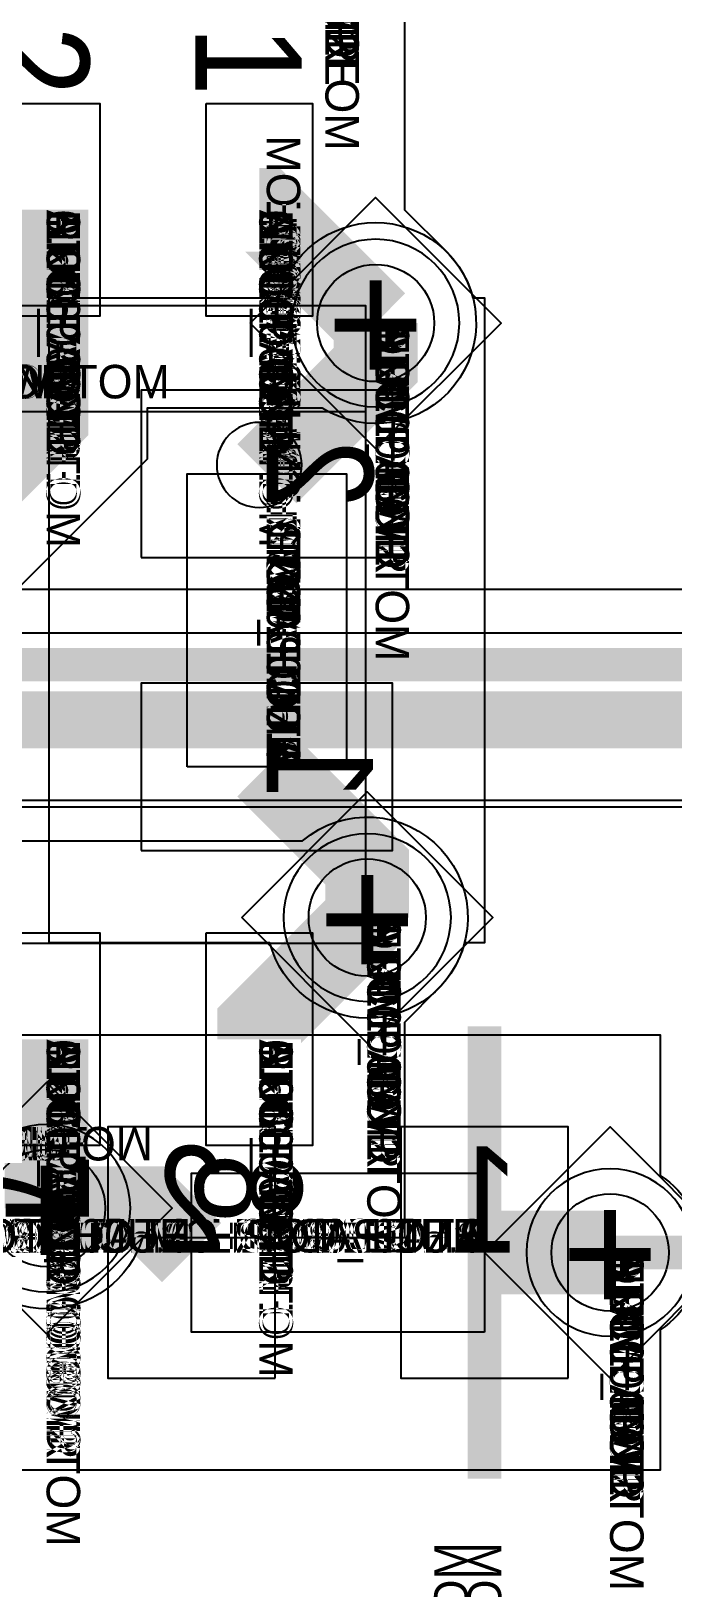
# Model space of a CAD drawing. Extents: x 0 to 323, y 0 to 320.
# Drawn here: x 127.76 to 131.59, y 228.05 to 237.35 of the extents above; entities that cross this region are included whole.
import ezdxf
from ezdxf.enums import TextEntityAlignment as Align

# ---------------------------------------------------------------- set-up
doc = ezdxf.new("R2010")
doc.units = 0
doc.header["$MEASUREMENT"] = 0
doc.layers.get('0').update_dxf_attribs({"linetype": 'CONTINUOUS'})
for name, color, linetype in [('CDN_FIGURES', 7, 'CONTINUOUS'), ('ETCH_BOTTOM', 7, 'CONTINUOUS'), ('ETCH_GND', 3, 'CONTINUOUS'), ('ETCH_INT1', 4, 'CONTINUOUS'), ('ETCH_INT2', 5, 'CONTINUOUS'), ('ETCH_PWR', 6, 'CONTINUOUS'), ('ETCH_TOP', 2, 'CONTINUOUS'), ('MANUFACTURING_NCLEGEND-1-6', 8, 'CONTINUOUS'), ('PACKAGE_GEOMETRY_ASSEMBLY_TOP', 11, 'CONTINUOUS'), ('PACKAGE_GEOMETRY_PIN_NUMBER', 9, 'CONTINUOUS')]:
    doc.layers.add(name, color=color, linetype=linetype)

# ---------------------------------------------------------------- blocks, each defined once
blk = doc.blocks.new('PAD_INFO')
for tag in ['SHAPE_TYPE', 'PAD_HEIGHT', 'PAD_LAYER', 'PAD_TYPE', 'PAD_WIDTH']:
    blk.add_attdef(tag, (0, 0), '', height=0.2)
at = {"flags": 2}
blk.add_attdef('CDN_TYPE', (0, 0), '', height=0.2, dxfattribs=at)
blk = doc.blocks.new('DRILL_INFO')
at = {"flags": 2}
blk.add_attdef('CDN_TYPE', (0, 0), '', height=0.2, dxfattribs=at)
for tag in ['FSHAPE', 'FCHAR', 'DRILL_HEIGHT', 'DIAMETER', 'PLATED', 'DRILL_WIDTH']:
    blk.add_attdef(tag, (0, 0), '', height=0.2)
blk = doc.blocks.new('VIA0700X0300')
at = {"layer": 'ETCH_BOTTOM'}
blk.add_circle((0, 0), 0.35, dxfattribs=at)
at = {"layer": 'ETCH_GND'}
blk.add_circle((0, 0), 0.35, dxfattribs=at)
at = {"layer": 'ETCH_INT1'}
blk.add_circle((0, 0), 0.35, dxfattribs=at)
at = {"layer": 'ETCH_INT2'}
blk.add_circle((0, 0), 0.35, dxfattribs=at)
at = {"layer": 'ETCH_PWR'}
blk.add_circle((0, 0), 0.35, dxfattribs=at)
at = {"layer": 'ETCH_TOP'}
blk.add_circle((0, 0), 0.35, dxfattribs=at)
ref = blk.add_blockref('PAD_INFO', (0, 0))
ref.add_attrib('PAD_LAYER', 'ETCH_TOP', (0, 0), dxfattribs={"height": 0.2})
ref.add_attrib('SHAPE_TYPE', 'NULL', (0, 0), dxfattribs={"height": 0.2})
ref.add_attrib('PAD_TYPE', 'ANTIPAD', (0, 0), dxfattribs={"height": 0.2})
ref.add_attrib('PAD_WIDTH', '0.000000', (0, 0), dxfattribs={"height": 0.2})
ref.add_attrib('PAD_HEIGHT', '0.000000', (0, 0), dxfattribs={"height": 0.2})
ref = blk.add_blockref('PAD_INFO', (0, 0))
ref.add_attrib('PAD_LAYER', 'ETCH_GND', (0, 0), dxfattribs={"height": 0.2})
ref.add_attrib('SHAPE_TYPE', 'NULL', (0, 0), dxfattribs={"height": 0.2})
ref.add_attrib('PAD_TYPE', 'ANTIPAD', (0, 0), dxfattribs={"height": 0.2})
ref.add_attrib('PAD_WIDTH', '0.000000', (0, 0), dxfattribs={"height": 0.2})
ref.add_attrib('PAD_HEIGHT', '0.000000', (0, 0), dxfattribs={"height": 0.2})
ref = blk.add_blockref('PAD_INFO', (0, 0))
ref.add_attrib('PAD_LAYER', 'ETCH_INT1', (0, 0), dxfattribs={"height": 0.2})
ref.add_attrib('SHAPE_TYPE', 'NULL', (0, 0), dxfattribs={"height": 0.2})
ref.add_attrib('PAD_TYPE', 'ANTIPAD', (0, 0), dxfattribs={"height": 0.2})
ref.add_attrib('PAD_WIDTH', '0.000000', (0, 0), dxfattribs={"height": 0.2})
ref.add_attrib('PAD_HEIGHT', '0.000000', (0, 0), dxfattribs={"height": 0.2})
ref = blk.add_blockref('PAD_INFO', (0, 0))
ref.add_attrib('PAD_LAYER', 'ETCH_INT2', (0, 0), dxfattribs={"height": 0.2})
ref.add_attrib('SHAPE_TYPE', 'NULL', (0, 0), dxfattribs={"height": 0.2})
ref.add_attrib('PAD_TYPE', 'ANTIPAD', (0, 0), dxfattribs={"height": 0.2})
ref.add_attrib('PAD_WIDTH', '0.000000', (0, 0), dxfattribs={"height": 0.2})
ref.add_attrib('PAD_HEIGHT', '0.000000', (0, 0), dxfattribs={"height": 0.2})
ref = blk.add_blockref('PAD_INFO', (0, 0))
ref.add_attrib('PAD_LAYER', 'ETCH_PWR', (0, 0), dxfattribs={"height": 0.2})
ref.add_attrib('SHAPE_TYPE', 'NULL', (0, 0), dxfattribs={"height": 0.2})
ref.add_attrib('PAD_TYPE', 'ANTIPAD', (0, 0), dxfattribs={"height": 0.2})
ref.add_attrib('PAD_WIDTH', '0.000000', (0, 0), dxfattribs={"height": 0.2})
ref.add_attrib('PAD_HEIGHT', '0.000000', (0, 0), dxfattribs={"height": 0.2})
ref = blk.add_blockref('PAD_INFO', (0, 0))
ref.add_attrib('PAD_LAYER', 'ETCH_BOTTOM', (0, 0), dxfattribs={"height": 0.2})
ref.add_attrib('SHAPE_TYPE', 'NULL', (0, 0), dxfattribs={"height": 0.2})
ref.add_attrib('PAD_TYPE', 'ANTIPAD', (0, 0), dxfattribs={"height": 0.2})
ref.add_attrib('PAD_WIDTH', '0.000000', (0, 0), dxfattribs={"height": 0.2})
ref.add_attrib('PAD_HEIGHT', '0.000000', (0, 0), dxfattribs={"height": 0.2})
ref = blk.add_blockref('PAD_INFO', (0, 0))
ref.add_attrib('PAD_LAYER', 'ETCH_TOP', (0, 0), dxfattribs={"height": 0.2})
ref.add_attrib('SHAPE_TYPE', 'NULL', (0, 0), dxfattribs={"height": 0.2})
ref.add_attrib('PAD_TYPE', 'THERMAL', (0, 0), dxfattribs={"height": 0.2})
ref.add_attrib('PAD_WIDTH', '0.000000', (0, 0), dxfattribs={"height": 0.2})
ref.add_attrib('PAD_HEIGHT', '0.000000', (0, 0), dxfattribs={"height": 0.2})
ref = blk.add_blockref('PAD_INFO', (0, 0))
ref.add_attrib('PAD_LAYER', 'ETCH_GND', (0, 0), dxfattribs={"height": 0.2})
ref.add_attrib('SHAPE_TYPE', 'NULL', (0, 0), dxfattribs={"height": 0.2})
ref.add_attrib('PAD_TYPE', 'THERMAL', (0, 0), dxfattribs={"height": 0.2})
ref.add_attrib('PAD_WIDTH', '0.000000', (0, 0), dxfattribs={"height": 0.2})
ref.add_attrib('PAD_HEIGHT', '0.000000', (0, 0), dxfattribs={"height": 0.2})
ref = blk.add_blockref('PAD_INFO', (0, 0))
ref.add_attrib('PAD_LAYER', 'ETCH_INT1', (0, 0), dxfattribs={"height": 0.2})
ref.add_attrib('SHAPE_TYPE', 'NULL', (0, 0), dxfattribs={"height": 0.2})
ref.add_attrib('PAD_TYPE', 'THERMAL', (0, 0), dxfattribs={"height": 0.2})
ref.add_attrib('PAD_WIDTH', '0.000000', (0, 0), dxfattribs={"height": 0.2})
ref.add_attrib('PAD_HEIGHT', '0.000000', (0, 0), dxfattribs={"height": 0.2})
ref = blk.add_blockref('PAD_INFO', (0, 0))
ref.add_attrib('PAD_LAYER', 'ETCH_INT2', (0, 0), dxfattribs={"height": 0.2})
ref.add_attrib('SHAPE_TYPE', 'NULL', (0, 0), dxfattribs={"height": 0.2})
ref.add_attrib('PAD_TYPE', 'THERMAL', (0, 0), dxfattribs={"height": 0.2})
ref.add_attrib('PAD_WIDTH', '0.000000', (0, 0), dxfattribs={"height": 0.2})
ref.add_attrib('PAD_HEIGHT', '0.000000', (0, 0), dxfattribs={"height": 0.2})
ref = blk.add_blockref('PAD_INFO', (0, 0))
ref.add_attrib('PAD_LAYER', 'ETCH_PWR', (0, 0), dxfattribs={"height": 0.2})
ref.add_attrib('SHAPE_TYPE', 'NULL', (0, 0), dxfattribs={"height": 0.2})
ref.add_attrib('PAD_TYPE', 'THERMAL', (0, 0), dxfattribs={"height": 0.2})
ref.add_attrib('PAD_WIDTH', '0.000000', (0, 0), dxfattribs={"height": 0.2})
ref.add_attrib('PAD_HEIGHT', '0.000000', (0, 0), dxfattribs={"height": 0.2})
ref = blk.add_blockref('PAD_INFO', (0, 0))
ref.add_attrib('PAD_LAYER', 'ETCH_BOTTOM', (0, 0), dxfattribs={"height": 0.2})
ref.add_attrib('SHAPE_TYPE', 'NULL', (0, 0), dxfattribs={"height": 0.2})
ref.add_attrib('PAD_TYPE', 'THERMAL', (0, 0), dxfattribs={"height": 0.2})
ref.add_attrib('PAD_WIDTH', '0.000000', (0, 0), dxfattribs={"height": 0.2})
ref.add_attrib('PAD_HEIGHT', '0.000000', (0, 0), dxfattribs={"height": 0.2})
ref = blk.add_blockref('PAD_INFO', (0, 0))
ref.add_attrib('PAD_LAYER', 'ETCH_TOP', (0, 0), dxfattribs={"height": 0.2})
ref.add_attrib('SHAPE_TYPE', 'CIRCLE', (0, 0), dxfattribs={"height": 0.2})
ref.add_attrib('PAD_TYPE', 'REGULAR', (0, 0), dxfattribs={"height": 0.2})
ref.add_attrib('PAD_WIDTH', '0.700000', (0, 0), dxfattribs={"height": 0.2})
ref.add_attrib('PAD_HEIGHT', '0.700000', (0, 0), dxfattribs={"height": 0.2})
ref = blk.add_blockref('PAD_INFO', (0, 0))
ref.add_attrib('PAD_LAYER', 'ETCH_GND', (0, 0), dxfattribs={"height": 0.2})
ref.add_attrib('SHAPE_TYPE', 'CIRCLE', (0, 0), dxfattribs={"height": 0.2})
ref.add_attrib('PAD_TYPE', 'REGULAR', (0, 0), dxfattribs={"height": 0.2})
ref.add_attrib('PAD_WIDTH', '0.700000', (0, 0), dxfattribs={"height": 0.2})
ref.add_attrib('PAD_HEIGHT', '0.700000', (0, 0), dxfattribs={"height": 0.2})
ref = blk.add_blockref('PAD_INFO', (0, 0))
ref.add_attrib('PAD_LAYER', 'ETCH_INT1', (0, 0), dxfattribs={"height": 0.2})
ref.add_attrib('SHAPE_TYPE', 'CIRCLE', (0, 0), dxfattribs={"height": 0.2})
ref.add_attrib('PAD_TYPE', 'REGULAR', (0, 0), dxfattribs={"height": 0.2})
ref.add_attrib('PAD_WIDTH', '0.700000', (0, 0), dxfattribs={"height": 0.2})
ref.add_attrib('PAD_HEIGHT', '0.700000', (0, 0), dxfattribs={"height": 0.2})
ref = blk.add_blockref('PAD_INFO', (0, 0))
ref.add_attrib('PAD_LAYER', 'ETCH_INT2', (0, 0), dxfattribs={"height": 0.2})
ref.add_attrib('SHAPE_TYPE', 'CIRCLE', (0, 0), dxfattribs={"height": 0.2})
ref.add_attrib('PAD_TYPE', 'REGULAR', (0, 0), dxfattribs={"height": 0.2})
ref.add_attrib('PAD_WIDTH', '0.700000', (0, 0), dxfattribs={"height": 0.2})
ref.add_attrib('PAD_HEIGHT', '0.700000', (0, 0), dxfattribs={"height": 0.2})
ref = blk.add_blockref('PAD_INFO', (0, 0))
ref.add_attrib('PAD_LAYER', 'ETCH_PWR', (0, 0), dxfattribs={"height": 0.2})
ref.add_attrib('SHAPE_TYPE', 'CIRCLE', (0, 0), dxfattribs={"height": 0.2})
ref.add_attrib('PAD_TYPE', 'REGULAR', (0, 0), dxfattribs={"height": 0.2})
ref.add_attrib('PAD_WIDTH', '0.700000', (0, 0), dxfattribs={"height": 0.2})
ref.add_attrib('PAD_HEIGHT', '0.700000', (0, 0), dxfattribs={"height": 0.2})
ref = blk.add_blockref('PAD_INFO', (0, 0))
ref.add_attrib('PAD_LAYER', 'ETCH_BOTTOM', (0, 0), dxfattribs={"height": 0.2})
ref.add_attrib('SHAPE_TYPE', 'CIRCLE', (0, 0), dxfattribs={"height": 0.2})
ref.add_attrib('PAD_TYPE', 'REGULAR', (0, 0), dxfattribs={"height": 0.2})
ref.add_attrib('PAD_WIDTH', '0.700000', (0, 0), dxfattribs={"height": 0.2})
ref.add_attrib('PAD_HEIGHT', '0.700000', (0, 0), dxfattribs={"height": 0.2})
ref = blk.add_blockref('DRILL_INFO', (0, 0))
ref.add_attrib('DIAMETER', '0.300000', (0, 0), dxfattribs={"height": 0.2})
ref.add_attrib('PLATED', 'PLATED', (0, 0), dxfattribs={"height": 0.2})
ref.add_attrib('FSHAPE', 'DIAMOND', (0, 0), dxfattribs={"height": 0.2})
ref.add_attrib('FCHAR', '+', (0, 0), dxfattribs={"height": 0.2})
ref.add_attrib('DRILL_WIDTH', '1.500000', (0, 0), dxfattribs={"height": 0.2})
ref.add_attrib('DRILL_HEIGHT', '1.500000', (0, 0), dxfattribs={"height": 0.2})
for tag in ['CDN_TYPE', 'PIN']:
    blk.add_attdef(tag, (0, 0), '', height=0.2)
at = {"flags": 2}
for tag in ['PSTKNAME', 'BBV']:
    blk.add_attdef(tag, (0, 0), '', height=0.2, dxfattribs=at)
blk = doc.blocks.new('FIGURE_DIAMOND')
at = {"layer": 'CDN_FIGURES'}
blk.add_lwpolyline([(-0.5, 0), (0, 0.5), (0.5, 0), (0, -0.5)], close=True, dxfattribs=at)
blk = doc.blocks.new('SMD50_25')
at = {"layer": 'ETCH_TOP'}
blk.add_lwpolyline([(-0.635, -0.3175), (-0.635, 0.3175), (0.635, 0.3175), (0.635, -0.3175)], close=True, dxfattribs=at)
ref = blk.add_blockref('PAD_INFO', (0, 0))
ref.add_attrib('PAD_LAYER', 'ETCH_TOP', (0, 0), dxfattribs={"height": 0.2})
ref.add_attrib('SHAPE_TYPE', 'NULL', (0, 0), dxfattribs={"height": 0.2})
ref.add_attrib('PAD_TYPE', 'ANTIPAD', (0, 0), dxfattribs={"height": 0.2})
ref.add_attrib('PAD_WIDTH', '0.000000', (0, 0), dxfattribs={"height": 0.2})
ref.add_attrib('PAD_HEIGHT', '0.000000', (0, 0), dxfattribs={"height": 0.2})
ref = blk.add_blockref('PAD_INFO', (0, 0))
ref.add_attrib('PAD_LAYER', 'ETCH_GND', (0, 0), dxfattribs={"height": 0.2})
ref.add_attrib('SHAPE_TYPE', 'NULL', (0, 0), dxfattribs={"height": 0.2})
ref.add_attrib('PAD_TYPE', 'ANTIPAD', (0, 0), dxfattribs={"height": 0.2})
ref.add_attrib('PAD_WIDTH', '0.000000', (0, 0), dxfattribs={"height": 0.2})
ref.add_attrib('PAD_HEIGHT', '0.000000', (0, 0), dxfattribs={"height": 0.2})
ref = blk.add_blockref('PAD_INFO', (0, 0))
ref.add_attrib('PAD_LAYER', 'ETCH_INT1', (0, 0), dxfattribs={"height": 0.2})
ref.add_attrib('SHAPE_TYPE', 'NULL', (0, 0), dxfattribs={"height": 0.2})
ref.add_attrib('PAD_TYPE', 'ANTIPAD', (0, 0), dxfattribs={"height": 0.2})
ref.add_attrib('PAD_WIDTH', '0.000000', (0, 0), dxfattribs={"height": 0.2})
ref.add_attrib('PAD_HEIGHT', '0.000000', (0, 0), dxfattribs={"height": 0.2})
ref = blk.add_blockref('PAD_INFO', (0, 0))
ref.add_attrib('PAD_LAYER', 'ETCH_INT2', (0, 0), dxfattribs={"height": 0.2})
ref.add_attrib('SHAPE_TYPE', 'NULL', (0, 0), dxfattribs={"height": 0.2})
ref.add_attrib('PAD_TYPE', 'ANTIPAD', (0, 0), dxfattribs={"height": 0.2})
ref.add_attrib('PAD_WIDTH', '0.000000', (0, 0), dxfattribs={"height": 0.2})
ref.add_attrib('PAD_HEIGHT', '0.000000', (0, 0), dxfattribs={"height": 0.2})
ref = blk.add_blockref('PAD_INFO', (0, 0))
ref.add_attrib('PAD_LAYER', 'ETCH_PWR', (0, 0), dxfattribs={"height": 0.2})
ref.add_attrib('SHAPE_TYPE', 'NULL', (0, 0), dxfattribs={"height": 0.2})
ref.add_attrib('PAD_TYPE', 'ANTIPAD', (0, 0), dxfattribs={"height": 0.2})
ref.add_attrib('PAD_WIDTH', '0.000000', (0, 0), dxfattribs={"height": 0.2})
ref.add_attrib('PAD_HEIGHT', '0.000000', (0, 0), dxfattribs={"height": 0.2})
ref = blk.add_blockref('PAD_INFO', (0, 0))
ref.add_attrib('PAD_LAYER', 'ETCH_BOTTOM', (0, 0), dxfattribs={"height": 0.2})
ref.add_attrib('SHAPE_TYPE', 'NULL', (0, 0), dxfattribs={"height": 0.2})
ref.add_attrib('PAD_TYPE', 'ANTIPAD', (0, 0), dxfattribs={"height": 0.2})
ref.add_attrib('PAD_WIDTH', '0.000000', (0, 0), dxfattribs={"height": 0.2})
ref.add_attrib('PAD_HEIGHT', '0.000000', (0, 0), dxfattribs={"height": 0.2})
ref = blk.add_blockref('PAD_INFO', (0, 0))
ref.add_attrib('PAD_LAYER', 'ETCH_TOP', (0, 0), dxfattribs={"height": 0.2})
ref.add_attrib('SHAPE_TYPE', 'NULL', (0, 0), dxfattribs={"height": 0.2})
ref.add_attrib('PAD_TYPE', 'THERMAL', (0, 0), dxfattribs={"height": 0.2})
ref.add_attrib('PAD_WIDTH', '0.000000', (0, 0), dxfattribs={"height": 0.2})
ref.add_attrib('PAD_HEIGHT', '0.000000', (0, 0), dxfattribs={"height": 0.2})
ref = blk.add_blockref('PAD_INFO', (0, 0))
ref.add_attrib('PAD_LAYER', 'ETCH_GND', (0, 0), dxfattribs={"height": 0.2})
ref.add_attrib('SHAPE_TYPE', 'NULL', (0, 0), dxfattribs={"height": 0.2})
ref.add_attrib('PAD_TYPE', 'THERMAL', (0, 0), dxfattribs={"height": 0.2})
ref.add_attrib('PAD_WIDTH', '0.000000', (0, 0), dxfattribs={"height": 0.2})
ref.add_attrib('PAD_HEIGHT', '0.000000', (0, 0), dxfattribs={"height": 0.2})
ref = blk.add_blockref('PAD_INFO', (0, 0))
ref.add_attrib('PAD_LAYER', 'ETCH_INT1', (0, 0), dxfattribs={"height": 0.2})
ref.add_attrib('SHAPE_TYPE', 'NULL', (0, 0), dxfattribs={"height": 0.2})
ref.add_attrib('PAD_TYPE', 'THERMAL', (0, 0), dxfattribs={"height": 0.2})
ref.add_attrib('PAD_WIDTH', '0.000000', (0, 0), dxfattribs={"height": 0.2})
ref.add_attrib('PAD_HEIGHT', '0.000000', (0, 0), dxfattribs={"height": 0.2})
ref = blk.add_blockref('PAD_INFO', (0, 0))
ref.add_attrib('PAD_LAYER', 'ETCH_INT2', (0, 0), dxfattribs={"height": 0.2})
ref.add_attrib('SHAPE_TYPE', 'NULL', (0, 0), dxfattribs={"height": 0.2})
ref.add_attrib('PAD_TYPE', 'THERMAL', (0, 0), dxfattribs={"height": 0.2})
ref.add_attrib('PAD_WIDTH', '0.000000', (0, 0), dxfattribs={"height": 0.2})
ref.add_attrib('PAD_HEIGHT', '0.000000', (0, 0), dxfattribs={"height": 0.2})
ref = blk.add_blockref('PAD_INFO', (0, 0))
ref.add_attrib('PAD_LAYER', 'ETCH_PWR', (0, 0), dxfattribs={"height": 0.2})
ref.add_attrib('SHAPE_TYPE', 'NULL', (0, 0), dxfattribs={"height": 0.2})
ref.add_attrib('PAD_TYPE', 'THERMAL', (0, 0), dxfattribs={"height": 0.2})
ref.add_attrib('PAD_WIDTH', '0.000000', (0, 0), dxfattribs={"height": 0.2})
ref.add_attrib('PAD_HEIGHT', '0.000000', (0, 0), dxfattribs={"height": 0.2})
ref = blk.add_blockref('PAD_INFO', (0, 0))
ref.add_attrib('PAD_LAYER', 'ETCH_BOTTOM', (0, 0), dxfattribs={"height": 0.2})
ref.add_attrib('SHAPE_TYPE', 'NULL', (0, 0), dxfattribs={"height": 0.2})
ref.add_attrib('PAD_TYPE', 'THERMAL', (0, 0), dxfattribs={"height": 0.2})
ref.add_attrib('PAD_WIDTH', '0.000000', (0, 0), dxfattribs={"height": 0.2})
ref.add_attrib('PAD_HEIGHT', '0.000000', (0, 0), dxfattribs={"height": 0.2})
ref = blk.add_blockref('PAD_INFO', (0, 0))
ref.add_attrib('PAD_LAYER', 'ETCH_TOP', (0, 0), dxfattribs={"height": 0.2})
ref.add_attrib('SHAPE_TYPE', 'RECTANGLE', (0, 0), dxfattribs={"height": 0.2})
ref.add_attrib('PAD_TYPE', 'REGULAR', (0, 0), dxfattribs={"height": 0.2})
ref.add_attrib('PAD_WIDTH', '1.270000', (0, 0), dxfattribs={"height": 0.2})
ref.add_attrib('PAD_HEIGHT', '0.635000', (0, 0), dxfattribs={"height": 0.2})
ref = blk.add_blockref('PAD_INFO', (0, 0))
ref.add_attrib('PAD_LAYER', 'ETCH_GND', (0, 0), dxfattribs={"height": 0.2})
ref.add_attrib('SHAPE_TYPE', 'NULL', (0, 0), dxfattribs={"height": 0.2})
ref.add_attrib('PAD_TYPE', 'REGULAR', (0, 0), dxfattribs={"height": 0.2})
ref.add_attrib('PAD_WIDTH', '0.000000', (0, 0), dxfattribs={"height": 0.2})
ref.add_attrib('PAD_HEIGHT', '0.000000', (0, 0), dxfattribs={"height": 0.2})
ref = blk.add_blockref('PAD_INFO', (0, 0))
ref.add_attrib('PAD_LAYER', 'ETCH_INT1', (0, 0), dxfattribs={"height": 0.2})
ref.add_attrib('SHAPE_TYPE', 'NULL', (0, 0), dxfattribs={"height": 0.2})
ref.add_attrib('PAD_TYPE', 'REGULAR', (0, 0), dxfattribs={"height": 0.2})
ref.add_attrib('PAD_WIDTH', '0.000000', (0, 0), dxfattribs={"height": 0.2})
ref.add_attrib('PAD_HEIGHT', '0.000000', (0, 0), dxfattribs={"height": 0.2})
ref = blk.add_blockref('PAD_INFO', (0, 0))
ref.add_attrib('PAD_LAYER', 'ETCH_INT2', (0, 0), dxfattribs={"height": 0.2})
ref.add_attrib('SHAPE_TYPE', 'NULL', (0, 0), dxfattribs={"height": 0.2})
ref.add_attrib('PAD_TYPE', 'REGULAR', (0, 0), dxfattribs={"height": 0.2})
ref.add_attrib('PAD_WIDTH', '0.000000', (0, 0), dxfattribs={"height": 0.2})
ref.add_attrib('PAD_HEIGHT', '0.000000', (0, 0), dxfattribs={"height": 0.2})
ref = blk.add_blockref('PAD_INFO', (0, 0))
ref.add_attrib('PAD_LAYER', 'ETCH_PWR', (0, 0), dxfattribs={"height": 0.2})
ref.add_attrib('SHAPE_TYPE', 'NULL', (0, 0), dxfattribs={"height": 0.2})
ref.add_attrib('PAD_TYPE', 'REGULAR', (0, 0), dxfattribs={"height": 0.2})
ref.add_attrib('PAD_WIDTH', '0.000000', (0, 0), dxfattribs={"height": 0.2})
ref.add_attrib('PAD_HEIGHT', '0.000000', (0, 0), dxfattribs={"height": 0.2})
ref = blk.add_blockref('PAD_INFO', (0, 0))
ref.add_attrib('PAD_LAYER', 'ETCH_BOTTOM', (0, 0), dxfattribs={"height": 0.2})
ref.add_attrib('SHAPE_TYPE', 'NULL', (0, 0), dxfattribs={"height": 0.2})
ref.add_attrib('PAD_TYPE', 'REGULAR', (0, 0), dxfattribs={"height": 0.2})
ref.add_attrib('PAD_WIDTH', '0.000000', (0, 0), dxfattribs={"height": 0.2})
ref.add_attrib('PAD_HEIGHT', '0.000000', (0, 0), dxfattribs={"height": 0.2})
ref = blk.add_blockref('DRILL_INFO', (0, 0))
ref.add_attrib('DIAMETER', '0.000000', (0, 0), dxfattribs={"height": 0.2})
ref.add_attrib('PLATED', 'NON_PLATED', (0, 0), dxfattribs={"height": 0.2})
ref.add_attrib('FSHAPE', 'NULL', (0, 0), dxfattribs={"height": 0.2})
ref.add_attrib('DRILL_WIDTH', '0.000000', (0, 0), dxfattribs={"height": 0.2})
ref.add_attrib('DRILL_HEIGHT', '0.000000', (0, 0), dxfattribs={"height": 0.2})
for tag in ['CDN_TYPE', 'PIN']:
    blk.add_attdef(tag, (0, 0), '', height=0.2)
at = {"flags": 2}
for tag in ['PSTKNAME', 'BBV']:
    blk.add_attdef(tag, (0, 0), '', height=0.2, dxfattribs=at)
blk = doc.blocks.new('SOIC8')
at = {"layer": 'PACKAGE_GEOMETRY_ASSEMBLY_TOP'}
blk.add_lwpolyline([(-1.905, -2.54), (-1.905, 2.54), (1.905, 2.54), (1.905, -2.54)], close=True, dxfattribs=at)
blk.add_lwpolyline([(-1.27, 2.54), (-1.27, -2.54)], dxfattribs=at)
blk.add_lwpolyline([(-0.6985, 1.905, 1), (-1.2065, 1.905, 1)], format="xyb", close=True, dxfattribs=at)
at = {"layer": 'ETCH_TOP'}
ref = blk.add_blockref('SMD50_25', (-2.4765, 1.905), dxfattribs=at)
ref.add_attrib('CDN_TYPE', 'PIN', (0, 0), dxfattribs={"height": 0.2})
ref.add_attrib('PIN', '1', (0, 0), dxfattribs={"height": 0.2})
ref = blk.add_blockref('SMD50_25', (2.4765, 1.905), dxfattribs=at)
ref.add_attrib('CDN_TYPE', 'PIN', (0, 0), dxfattribs={"height": 0.2})
ref.add_attrib('PIN', '8', (0, 0), dxfattribs={"height": 0.2})
ref = blk.add_blockref('SMD50_25', (-2.4765, 0.635), dxfattribs=at)
ref.add_attrib('CDN_TYPE', 'PIN', (0, 0), dxfattribs={"height": 0.2})
ref.add_attrib('PIN', '2', (0, 0), dxfattribs={"height": 0.2})
ref = blk.add_blockref('SMD50_25', (2.4765, 0.635), dxfattribs=at)
ref.add_attrib('CDN_TYPE', 'PIN', (0, 0), dxfattribs={"height": 0.2})
ref.add_attrib('PIN', '7', (0, 0), dxfattribs={"height": 0.2})
at = {"flags": 2}
for tag in ['SYMBOL_TYPE', 'CDN_TYPE', 'REFDES']:
    blk.add_attdef(tag, (0, 0), '', height=0.2, dxfattribs=at)
blk = doc.blocks.new('RC1000X1500TS')
at = {"layer": 'ETCH_TOP'}
blk.add_lwpolyline([(-0.5, -0.75), (-0.5, 0.75), (0.5, 0.75), (0.5, -0.75)], close=True, dxfattribs=at)
ref = blk.add_blockref('PAD_INFO', (0, 0))
ref.add_attrib('PAD_LAYER', 'ETCH_TOP', (0, 0), dxfattribs={"height": 0.2})
ref.add_attrib('SHAPE_TYPE', 'NULL', (0, 0), dxfattribs={"height": 0.2})
ref.add_attrib('PAD_TYPE', 'ANTIPAD', (0, 0), dxfattribs={"height": 0.2})
ref.add_attrib('PAD_WIDTH', '0.000000', (0, 0), dxfattribs={"height": 0.2})
ref.add_attrib('PAD_HEIGHT', '0.000000', (0, 0), dxfattribs={"height": 0.2})
ref = blk.add_blockref('PAD_INFO', (0, 0))
ref.add_attrib('PAD_LAYER', 'ETCH_GND', (0, 0), dxfattribs={"height": 0.2})
ref.add_attrib('SHAPE_TYPE', 'NULL', (0, 0), dxfattribs={"height": 0.2})
ref.add_attrib('PAD_TYPE', 'ANTIPAD', (0, 0), dxfattribs={"height": 0.2})
ref.add_attrib('PAD_WIDTH', '0.000000', (0, 0), dxfattribs={"height": 0.2})
ref.add_attrib('PAD_HEIGHT', '0.000000', (0, 0), dxfattribs={"height": 0.2})
ref = blk.add_blockref('PAD_INFO', (0, 0))
ref.add_attrib('PAD_LAYER', 'ETCH_INT1', (0, 0), dxfattribs={"height": 0.2})
ref.add_attrib('SHAPE_TYPE', 'NULL', (0, 0), dxfattribs={"height": 0.2})
ref.add_attrib('PAD_TYPE', 'ANTIPAD', (0, 0), dxfattribs={"height": 0.2})
ref.add_attrib('PAD_WIDTH', '0.000000', (0, 0), dxfattribs={"height": 0.2})
ref.add_attrib('PAD_HEIGHT', '0.000000', (0, 0), dxfattribs={"height": 0.2})
ref = blk.add_blockref('PAD_INFO', (0, 0))
ref.add_attrib('PAD_LAYER', 'ETCH_INT2', (0, 0), dxfattribs={"height": 0.2})
ref.add_attrib('SHAPE_TYPE', 'NULL', (0, 0), dxfattribs={"height": 0.2})
ref.add_attrib('PAD_TYPE', 'ANTIPAD', (0, 0), dxfattribs={"height": 0.2})
ref.add_attrib('PAD_WIDTH', '0.000000', (0, 0), dxfattribs={"height": 0.2})
ref.add_attrib('PAD_HEIGHT', '0.000000', (0, 0), dxfattribs={"height": 0.2})
ref = blk.add_blockref('PAD_INFO', (0, 0))
ref.add_attrib('PAD_LAYER', 'ETCH_PWR', (0, 0), dxfattribs={"height": 0.2})
ref.add_attrib('SHAPE_TYPE', 'NULL', (0, 0), dxfattribs={"height": 0.2})
ref.add_attrib('PAD_TYPE', 'ANTIPAD', (0, 0), dxfattribs={"height": 0.2})
ref.add_attrib('PAD_WIDTH', '0.000000', (0, 0), dxfattribs={"height": 0.2})
ref.add_attrib('PAD_HEIGHT', '0.000000', (0, 0), dxfattribs={"height": 0.2})
ref = blk.add_blockref('PAD_INFO', (0, 0))
ref.add_attrib('PAD_LAYER', 'ETCH_BOTTOM', (0, 0), dxfattribs={"height": 0.2})
ref.add_attrib('SHAPE_TYPE', 'NULL', (0, 0), dxfattribs={"height": 0.2})
ref.add_attrib('PAD_TYPE', 'ANTIPAD', (0, 0), dxfattribs={"height": 0.2})
ref.add_attrib('PAD_WIDTH', '0.000000', (0, 0), dxfattribs={"height": 0.2})
ref.add_attrib('PAD_HEIGHT', '0.000000', (0, 0), dxfattribs={"height": 0.2})
ref = blk.add_blockref('PAD_INFO', (0, 0))
ref.add_attrib('PAD_LAYER', 'ETCH_TOP', (0, 0), dxfattribs={"height": 0.2})
ref.add_attrib('SHAPE_TYPE', 'NULL', (0, 0), dxfattribs={"height": 0.2})
ref.add_attrib('PAD_TYPE', 'THERMAL', (0, 0), dxfattribs={"height": 0.2})
ref.add_attrib('PAD_WIDTH', '0.000000', (0, 0), dxfattribs={"height": 0.2})
ref.add_attrib('PAD_HEIGHT', '0.000000', (0, 0), dxfattribs={"height": 0.2})
ref = blk.add_blockref('PAD_INFO', (0, 0))
ref.add_attrib('PAD_LAYER', 'ETCH_GND', (0, 0), dxfattribs={"height": 0.2})
ref.add_attrib('SHAPE_TYPE', 'NULL', (0, 0), dxfattribs={"height": 0.2})
ref.add_attrib('PAD_TYPE', 'THERMAL', (0, 0), dxfattribs={"height": 0.2})
ref.add_attrib('PAD_WIDTH', '0.000000', (0, 0), dxfattribs={"height": 0.2})
ref.add_attrib('PAD_HEIGHT', '0.000000', (0, 0), dxfattribs={"height": 0.2})
ref = blk.add_blockref('PAD_INFO', (0, 0))
ref.add_attrib('PAD_LAYER', 'ETCH_INT1', (0, 0), dxfattribs={"height": 0.2})
ref.add_attrib('SHAPE_TYPE', 'NULL', (0, 0), dxfattribs={"height": 0.2})
ref.add_attrib('PAD_TYPE', 'THERMAL', (0, 0), dxfattribs={"height": 0.2})
ref.add_attrib('PAD_WIDTH', '0.000000', (0, 0), dxfattribs={"height": 0.2})
ref.add_attrib('PAD_HEIGHT', '0.000000', (0, 0), dxfattribs={"height": 0.2})
ref = blk.add_blockref('PAD_INFO', (0, 0))
ref.add_attrib('PAD_LAYER', 'ETCH_INT2', (0, 0), dxfattribs={"height": 0.2})
ref.add_attrib('SHAPE_TYPE', 'NULL', (0, 0), dxfattribs={"height": 0.2})
ref.add_attrib('PAD_TYPE', 'THERMAL', (0, 0), dxfattribs={"height": 0.2})
ref.add_attrib('PAD_WIDTH', '0.000000', (0, 0), dxfattribs={"height": 0.2})
ref.add_attrib('PAD_HEIGHT', '0.000000', (0, 0), dxfattribs={"height": 0.2})
ref = blk.add_blockref('PAD_INFO', (0, 0))
ref.add_attrib('PAD_LAYER', 'ETCH_PWR', (0, 0), dxfattribs={"height": 0.2})
ref.add_attrib('SHAPE_TYPE', 'NULL', (0, 0), dxfattribs={"height": 0.2})
ref.add_attrib('PAD_TYPE', 'THERMAL', (0, 0), dxfattribs={"height": 0.2})
ref.add_attrib('PAD_WIDTH', '0.000000', (0, 0), dxfattribs={"height": 0.2})
ref.add_attrib('PAD_HEIGHT', '0.000000', (0, 0), dxfattribs={"height": 0.2})
ref = blk.add_blockref('PAD_INFO', (0, 0))
ref.add_attrib('PAD_LAYER', 'ETCH_BOTTOM', (0, 0), dxfattribs={"height": 0.2})
ref.add_attrib('SHAPE_TYPE', 'NULL', (0, 0), dxfattribs={"height": 0.2})
ref.add_attrib('PAD_TYPE', 'THERMAL', (0, 0), dxfattribs={"height": 0.2})
ref.add_attrib('PAD_WIDTH', '0.000000', (0, 0), dxfattribs={"height": 0.2})
ref.add_attrib('PAD_HEIGHT', '0.000000', (0, 0), dxfattribs={"height": 0.2})
ref = blk.add_blockref('PAD_INFO', (0, 0))
ref.add_attrib('PAD_LAYER', 'ETCH_GND', (0, 0), dxfattribs={"height": 0.2})
ref.add_attrib('SHAPE_TYPE', 'NULL', (0, 0), dxfattribs={"height": 0.2})
ref.add_attrib('PAD_TYPE', 'REGULAR', (0, 0), dxfattribs={"height": 0.2})
ref.add_attrib('PAD_WIDTH', '0.000000', (0, 0), dxfattribs={"height": 0.2})
ref.add_attrib('PAD_HEIGHT', '0.000000', (0, 0), dxfattribs={"height": 0.2})
ref = blk.add_blockref('PAD_INFO', (0, 0))
ref.add_attrib('PAD_LAYER', 'ETCH_INT1', (0, 0), dxfattribs={"height": 0.2})
ref.add_attrib('SHAPE_TYPE', 'NULL', (0, 0), dxfattribs={"height": 0.2})
ref.add_attrib('PAD_TYPE', 'REGULAR', (0, 0), dxfattribs={"height": 0.2})
ref.add_attrib('PAD_WIDTH', '0.000000', (0, 0), dxfattribs={"height": 0.2})
ref.add_attrib('PAD_HEIGHT', '0.000000', (0, 0), dxfattribs={"height": 0.2})
ref = blk.add_blockref('PAD_INFO', (0, 0))
ref.add_attrib('PAD_LAYER', 'ETCH_INT2', (0, 0), dxfattribs={"height": 0.2})
ref.add_attrib('SHAPE_TYPE', 'NULL', (0, 0), dxfattribs={"height": 0.2})
ref.add_attrib('PAD_TYPE', 'REGULAR', (0, 0), dxfattribs={"height": 0.2})
ref.add_attrib('PAD_WIDTH', '0.000000', (0, 0), dxfattribs={"height": 0.2})
ref.add_attrib('PAD_HEIGHT', '0.000000', (0, 0), dxfattribs={"height": 0.2})
ref = blk.add_blockref('PAD_INFO', (0, 0))
ref.add_attrib('PAD_LAYER', 'ETCH_PWR', (0, 0), dxfattribs={"height": 0.2})
ref.add_attrib('SHAPE_TYPE', 'NULL', (0, 0), dxfattribs={"height": 0.2})
ref.add_attrib('PAD_TYPE', 'REGULAR', (0, 0), dxfattribs={"height": 0.2})
ref.add_attrib('PAD_WIDTH', '0.000000', (0, 0), dxfattribs={"height": 0.2})
ref.add_attrib('PAD_HEIGHT', '0.000000', (0, 0), dxfattribs={"height": 0.2})
ref = blk.add_blockref('PAD_INFO', (0, 0))
ref.add_attrib('PAD_LAYER', 'ETCH_BOTTOM', (0, 0), dxfattribs={"height": 0.2})
ref.add_attrib('SHAPE_TYPE', 'NULL', (0, 0), dxfattribs={"height": 0.2})
ref.add_attrib('PAD_TYPE', 'REGULAR', (0, 0), dxfattribs={"height": 0.2})
ref.add_attrib('PAD_WIDTH', '0.000000', (0, 0), dxfattribs={"height": 0.2})
ref.add_attrib('PAD_HEIGHT', '0.000000', (0, 0), dxfattribs={"height": 0.2})
ref = blk.add_blockref('DRILL_INFO', (0, 0))
ref.add_attrib('DIAMETER', '0.000000', (0, 0), dxfattribs={"height": 0.2})
ref.add_attrib('PLATED', 'PLATED', (0, 0), dxfattribs={"height": 0.2})
ref.add_attrib('FSHAPE', 'NULL', (0, 0), dxfattribs={"height": 0.2})
ref.add_attrib('DRILL_WIDTH', '0.000000', (0, 0), dxfattribs={"height": 0.2})
ref.add_attrib('DRILL_HEIGHT', '0.000000', (0, 0), dxfattribs={"height": 0.2})
ref = blk.add_blockref('PAD_INFO', (0, 0))
ref.add_attrib('PAD_LAYER', 'ETCH_TOP', (0, 0), dxfattribs={"height": 0.2})
ref.add_attrib('SHAPE_TYPE', 'RECTANGLE', (0, 0), dxfattribs={"height": 0.2})
ref.add_attrib('PAD_TYPE', 'REGULAR', (0, 0), dxfattribs={"height": 0.2})
ref.add_attrib('PAD_WIDTH', '1.000000', (0, 0), dxfattribs={"height": 0.2})
ref.add_attrib('PAD_HEIGHT', '1.500000', (0, 0), dxfattribs={"height": 0.2})
for tag in ['CDN_TYPE', 'PIN']:
    blk.add_attdef(tag, (0, 0), '', height=0.2)
at = {"flags": 2}
for tag in ['PSTKNAME', 'BBV']:
    blk.add_attdef(tag, (0, 0), '', height=0.2, dxfattribs=at)
blk = doc.blocks.new('F56')
at = {"layer": 'PACKAGE_GEOMETRY_ASSEMBLY_TOP'}
blk.add_lwpolyline([(0, -0.475), (1.75, -0.475), (1.75, 0.475), (0, 0.475)], close=True, dxfattribs=at)
at = {"layer": 'ETCH_TOP'}
ref = blk.add_blockref('RC1000X1500TS', (0, 0), dxfattribs=at)
ref.add_attrib('CDN_TYPE', 'PIN', (0, 0), dxfattribs={"height": 0.2})
ref.add_attrib('PIN', '1', (0, 0), dxfattribs={"height": 0.2})
ref = blk.add_blockref('RC1000X1500TS', (1.75, 0), dxfattribs=at)
ref.add_attrib('CDN_TYPE', 'PIN', (0, 0), dxfattribs={"height": 0.2})
ref.add_attrib('PIN', '2', (0, 0), dxfattribs={"height": 0.2})
at = {"flags": 2}
for tag in ['SYMBOL_TYPE', 'CDN_TYPE', 'REFDES']:
    blk.add_attdef(tag, (0, 0), '', height=0.2, dxfattribs=at)

msp = doc.modelspace()

# ---------------------------------------------------------------- linework, layer by layer
at = {"layer": 'ETCH_BOTTOM'}
msp.add_lwpolyline([(130.3436, 231.9054, -0.774485), (129.1816, 231.9054), (127.8625, 231.9054), (127.8625, 235.7556), (129.2316, 235.7556, -0.774485), (130.3936, 235.7556), (130.4627, 235.7556), (130.4627, 231.9054)], format="xyb", close=True, dxfattribs=at)
for points, format in [([(129.8126, 235.6055, 0.5, 0.5, 0), (129.8126, 235.3555, 0.5, 0.5, 0), (129.1626, 234.7055, 0.5, 0.5, 0)], "xyseb"), ([(129.7626, 232.0555, 0.5, 0.5, 0), (129.7626, 232.3555, 0.5, 0.5, 0), (129.1626, 232.9555, 0.5, 0.5, 0)], "xyseb"), ([(130.4626, 230.0555, 0.2, 0.2, 0), (130.4626, 231.4063, 0.2, 0.2, 0)], "xyseb"), ([(127.6625, 231.3556), (131.5127, 231.3556), (131.5127, 230.5165, -0.542242), (131.5127, 229.5945), (131.5127, 228.7554), (127.6625, 228.7554)], "xyb"), ([(127.8476, 230.3205, 0.5, 0.5, 0), (128.4476, 230.3205, 0.5, 0.5, 0), (128.7126, 230.0555, 0.5, 0.5, 0)], "xyseb"), ([(130.4626, 230.0555, 0.5, 0.5, 0), (131.2126, 230.0555, 0.5, 0.5, 0)], "xyseb"), ([(130.4626, 228.7047, 0.2, 0.2, 0), (130.4626, 230.0555, 0.2, 0.2, 0)], "xyseb"), ([(131.2126, 230.0555, 0.2, 0.2, 0), (131.8134, 230.0555, 0.2, 0.2, 0)], "xyseb")]:
    msp.add_lwpolyline(points, format=format, dxfattribs=at)
at = {"layer": 'ETCH_GND'}
for points in [[(130.3127, 235.6055, 1), (129.3125, 235.6055, 1)], [(130.2627, 232.0555, 1), (129.2625, 232.0555, 1)], [(128.3477, 230.3205, 1), (127.3475, 230.3205, 1)]]:
    msp.add_lwpolyline(points, format="xyb", close=True, dxfattribs=at)
at = {"layer": 'ETCH_INT1'}
for points in [[(130.3127, 235.6055, 1), (129.3125, 235.6055, 1)], [(130.2627, 232.0555, 1), (129.2625, 232.0555, 1)], [(128.3477, 230.3205, 1), (127.3475, 230.3205, 1)], [(131.7127, 230.0555, 1), (130.7125, 230.0555, 1)]]:
    msp.add_lwpolyline(points, format="xyb", close=True, dxfattribs=at)
msp.add_lwpolyline([(123.1164, 234.0156), (136.3404, 234.0156), (136.7004, 233.6556), (138.2947, 233.6556), (142.8477, 229.1026), (142.8477, 227.1926)], dxfattribs=at)
for points, format in [([(142.0852, 214.0055, 0.2, 0.2, 0), (141.7126, 214.3781, 0.2, 0.2, 0), (141.7126, 214.5781, 0.2, 0.2, 0), (141.9126, 214.7781, 0.2, 0.2, 0), (142.2426, 214.7781, 0.2, 0.2, 0), (142.6852, 214.3355, 0.2, 0.2, 0), (144.5383, 214.3355, 0.2, 0.2, 0), (145.9468, 215.744, 0.2, 0.2, 0), (145.9468, 218.2512, 0.2, 0.2, 0), (144.5226, 219.6755, 0.2, 0.2, 0), (144.5226, 224.8812, 0.2, 0.2, 0), (142.3976, 227.0062, 0.2, 0.2, 0), (142.3976, 228.9162, 0.2, 0.2, 0), (138.1083, 233.2055, 0.2, 0.2, 0), (136.514, 233.2055, 0.2, 0.2, 0), (136.154, 233.5655, 0.2, 0.2, 0), (123.2712, 233.5655, 0.2, 0.2, 0)], "xyseb"), ([(123.4369, 233.1655, 0.2, 0.2, 0), (135.9883, 233.1655, 0.2, 0.2, 0), (136.3483, 232.8055, 0.2, 0.2, 0), (137.9426, 232.8055, 0.2, 0.2, 0), (141.9976, 228.7505, 0.2, 0.2, 0), (141.9976, 226.8405, 0.2, 0.2, 0), (144.1226, 224.7155, 0.2, 0.2, 0), (144.1226, 219.5098, 0.2, 0.2, 0), (145.5468, 218.0855, 0.2, 0.2, 0), (145.5468, 215.9097, 0.2, 0.2, 0), (144.3726, 214.7355, 0.2, 0.2, 0), (142.8509, 214.7355, 0.2, 0.2, 0), (142.4083, 215.1781, 0.2, 0.2, 0), (141.7469, 215.1781, 0.2, 0.2, 0), (141.3126, 214.7438, 0.2, 0.2, 0), (141.3126, 214.378, 0.2, 0.2, 0), (140.9401, 214.0055, 0.2, 0.2, 0)], "xyseb"), ([(141.5475, 227.7176), (141.5475, 228.5641), (140.4288, 229.6828, -10.084761), (140.2899, 229.8217), (137.7562, 232.3554), (136.1619, 232.3554), (135.8019, 232.7154), (132.8165, 232.7154, -1.564184), (131.9087, 232.7154), (126.9578, 232.7154, -2.169942)], "xyb")]:
    msp.add_lwpolyline(points, format=format, dxfattribs=at)
at = {"layer": 'ETCH_INT2'}
for points in [[(129.8126, 236.1056, 1), (129.8126, 235.1054, 1)], [(129.7626, 232.5556, 1), (129.7626, 231.5554, 1)], [(127.8476, 230.8206, 1), (127.8476, 229.8204, 1)], [(131.2126, 230.5556, 1), (131.2126, 229.5554, 1)]]:
    msp.add_lwpolyline(points, format="xyb", close=True, dxfattribs=at)
for points, format in [([(126.1147, 233.7556), (136.6004, 233.7556), (136.7004, 233.6556), (136.8248, 233.6556), (136.9248, 233.7556), (143.2904, 233.7556, 0.575908), (143.3784, 233.9073, -1.723475), (144.2468, 233.9073, 0.575908), (144.3348, 233.7556), (146.1555, 233.7556), (146.559, 234.1591, -1), (147.2662, 233.4519), (146.5697, 232.7554), (137.339, 232.7554), (137.239, 232.6554), (136.2862, 232.6554), (136.1862, 232.7554), (132.9455, 232.7554, 0.489187), (132.8472, 232.629, -1.286813), (131.878, 232.629, 0.489187), (131.7797, 232.7554), (127.1183, 232.7554, 0.554215)], "xyb"), ([(146.9126, 233.8055, 0.3, 0.3, 0), (146.3626, 233.2555, 0.3, 0.3, 0), (137.1319, 233.2555, 0.3, 0.3, 0), (137.0319, 233.1555, 0.3, 0.3, 0), (136.4933, 233.1555, 0.3, 0.3, 0), (136.3933, 233.2555, 0.3, 0.3, 0), (124.6626, 233.2555, 0.3, 0.3, 0), (124.1626, 233.7555, 0.3, 0.3, 0), (124.1626, 234.3055, 0.3, 0.3, 0)], "xyseb")]:
    msp.add_lwpolyline(points, format=format, dxfattribs=at)
at = {"layer": 'ETCH_PWR'}
for points in [[(130.3127, 235.6055, 1), (129.3125, 235.6055, 1)], [(130.2627, 232.0555, 1), (129.2625, 232.0555, 1)], [(131.7127, 230.0555, 1), (130.7125, 230.0555, 1)]]:
    msp.add_lwpolyline(points, format="xyb", close=True, dxfattribs=at)
at = {"layer": 'ETCH_TOP'}
for points, format in [([(124.44, 237.4671), (129.9852, 237.4671), (129.9852, 236.2816), (130.2369, 236.0298, -0.892973), (129.4941, 235.0969), (128.4477, 235.0969), (128.4477, 234.7919), (126.6428, 232.987, -0.324319)], "xyb"), ([(119.6126, 236.3555, 0.5, 0.5, 0), (119.6126, 235.3555, 0.5, 0.5, 0), (121.9126, 233.0555, 0.5, 0.5, 0), (124.9919, 233.0555, 0.5, 0.5, 0), (124.9969, 233.0605, 0.5, 0.5, 0), (125.8676, 233.0605, 0.5, 0.5, 0), (127.8476, 235.0405, 0.5, 0.5, 0), (127.8476, 236.282, 0.5, 0.5, 0)], "xyseb"), ([(129.1176, 236.282, 0.5, 0.5, 0), (129.1361, 236.282, 0.5, 0.5, 0), (129.8126, 235.6055, 0.5, 0.5, 0)], "xyseb"), ([(127.1648, 232.5141), (129.3756, 232.5141, -0.958631), (130.1869, 231.6312), (129.9852, 231.4294), (129.9852, 230.1439), (128.4211, 230.1439, -0.738404), (127.2741, 230.1439)], "xyb"), ([(129.1176, 231.329, 0.5, 0.5, 0), (129.1176, 231.4105, 0.5, 0.5, 0), (129.7626, 232.0555, 0.5, 0.5, 0)], "xyseb"), ([(127.8476, 231.329, 0.5, 0.5, 0), (127.8476, 230.3205, 0.5, 0.5, 0)], "xyseb")]:
    msp.add_lwpolyline(points, format=format, dxfattribs=at)

# ---------------------------------------------------------------- block references
for name, p, rotation in [('F56', (129.5126, 240.4055), 270), ('SOIC8', (127.2126, 233.8055), 270), ('F56', (130.3626, 224.5555), 90)]:
    msp.add_blockref(name, p, dxfattribs=dict(rotation=rotation))
at = {"xscale": -1}
for p, rotation in [((129.1626, 232.9555), 270), ((124.7126, 230.8055), 180), ((130.3626, 224.5555), 270)]:
    msp.add_blockref('F56', p, dxfattribs=dict(at, rotation=rotation))
msp.add_blockref('F56', (130.4626, 230.0555), dxfattribs=at)
at = {"layer": 'ETCH_TOP', "rotation": 270}
for p in [(129.8126, 235.6055), (129.7626, 232.0555), (127.8476, 230.3205), (131.2126, 230.0555)]:
    msp.add_blockref('VIA0700X0300', p, dxfattribs=at)
at = {"layer": 'ETCH_TOP'}
msp.add_blockref('VIA0700X0300', (126.5626, 235.1555), dxfattribs=at)
at = {"layer": 'MANUFACTURING_NCLEGEND-1-6', "xscale": 1.5, "yscale": 1.5}
for p in [(129.8126, 235.6055), (129.7626, 232.0555), (127.8476, 230.3205), (131.2126, 230.0555)]:
    msp.add_blockref('FIGURE_DIAMOND', p, dxfattribs=at)

# ---------------------------------------------------------------- texts
at = {"layer": 'MANUFACTURING_NCLEGEND-1-6'}
for p in [(129.8126, 235.6055), (129.7626, 232.0555), (127.8476, 230.3205), (131.2126, 230.0555)]:
    msp.add_text('+', height=0.75, dxfattribs=at).set_placement(p, align=Align.MIDDLE_CENTER)
at = {"layer": 'PACKAGE_GEOMETRY_PIN_NUMBER', "width": 0.88}
for s, p in [('2', (127.4666, 237.171)), ('1', (128.7366, 237.171)), ('7', (127.4666, 230.44)), ('8', (128.7366, 230.44))]:
    msp.add_text(s, height=0.635, rotation=270, dxfattribs=at).set_placement(p, align=Align.CENTER)
at = {"layer": 'PACKAGE_GEOMETRY_PIN_NUMBER', "text_generation_flag": 2, "width": 0.88}
for s, p in [('2', (129.1626, 234.7055)), ('1', (129.1626, 232.9555))]:
    msp.add_text(s, height=0.635, rotation=270, dxfattribs=at).set_placement(p, align=Align.CENTER)
for s, p in [('2', (128.7126, 230.0555)), ('1', (130.4626, 230.0555))]:
    msp.add_text(s, height=0.635, dxfattribs=at).set_placement(p, align=Align.CENTER)

doc.saveas('drawing.dxf')
